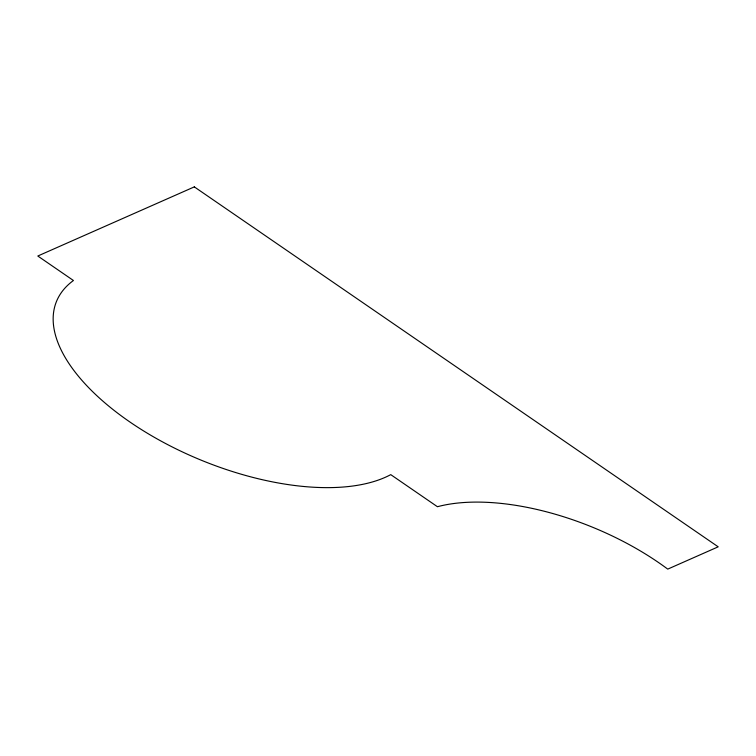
<?xml version="1.0" encoding="UTF-8"?>
<svg xmlns="http://www.w3.org/2000/svg" width="756" height="756" viewBox="0 0 756 756"><rect width="100%" height="100%" fill="white"/><g stroke="black" fill="none" stroke-linecap="round" stroke-linejoin="round"><path stroke-width="1.13" d="M194.32 186.883L37.8 256.019L73.436 280.504A194.141 92.043 22.3 0 0 145.246 431.941A194.141 92.043 22.3 0 0 390.748 474.636L437.431 506.718A178.737 84.738 22.3 0 1 667.746 569.117L718.2 546.824L194.32 186.883"/></g></svg>
